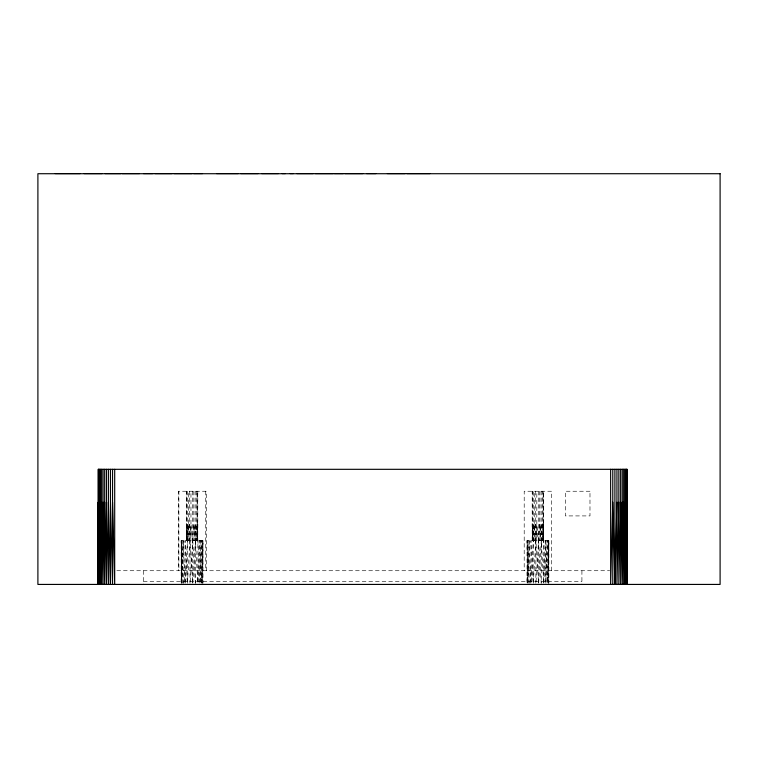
<?xml version="1.0" encoding="UTF-8"?>
<svg xmlns="http://www.w3.org/2000/svg" width="758" height="758" viewBox="0 0 758 758"><rect width="100%" height="100%" fill="white"/><g stroke="black" fill="none" stroke-linecap="round" stroke-linejoin="round"><path stroke-width="0.57" stroke-dasharray="3.79 2.84" d="M183.133 583.272L181.844 540.577L181.181 583.272L181.162 540.577L202.992 540.577L202.661 583.272L202.651 540.577L201.666 583.272L201.637 540.577L200.065 583.272L200.027 540.577L197.961 583.272L197.904 540.577L199.97 583.272M528.999 583.272L527.71 540.577L527.047 583.272L527.028 540.577L548.868 540.577L548.527 583.272L548.517 540.577L547.532 583.272L547.513 540.577L545.94 583.272L543.78 540.577M197.791 524.129L197.611 540.577L197.611 491.241M543.657 524.129L543.477 540.577L543.477 491.241M181.873 583.272L183.161 540.577L184.999 583.272L185.047 540.577L187.302 583.272M530.865 583.272L529.037 540.577L527.748 583.272L527.71 540.577M186.326 524.129L186.686 540.577L187.378 524.129L188.363 540.577L188.363 491.241M532.192 524.129L532.552 540.577L533.244 524.129L534.238 540.577L534.238 491.241M543.837 583.272L545.893 540.577L547.465 583.272M185.104 583.272L188.363 524.129L189.585 540.577L190.959 524.129L192.399 540.577L193.811 524.129L195.119 540.577L196.227 524.129M193.811 491.241L193.811 540.577L195.119 524.129L196.227 540.577L197.08 524.129M542.103 524.129L540.985 540.577L539.677 524.129L538.265 540.577L536.825 524.129L535.451 540.577L534.238 524.129L530.979 583.272L530.913 540.577L533.177 583.272L533.244 491.241M539.677 491.241L539.677 540.577L540.985 524.129L542.103 540.577L542.946 524.129M187.434 583.272L189.983 540.577L192.655 583.272L192.722 540.577L190.05 583.272M533.3 583.272L535.849 540.577L538.521 583.272L538.587 540.577L535.925 583.272M192.797 583.272L195.422 540.577L197.847 583.272M538.663 583.272L541.288 540.577L543.713 583.272L543.657 491.241M116.817 570.727L609.697 570.727M143.414 581.689L581.917 581.689M535.451 524.129L536.825 540.577L536.825 491.241M189.585 524.129L190.959 540.577L190.959 491.241M538.587 540.577L541.221 583.272L541.288 540.577M192.722 540.577L195.356 583.272M533.244 540.577L532.552 524.129L532.192 540.577L532.192 491.241M187.378 540.577L186.686 524.129L186.326 540.577L186.326 491.241M200.027 540.577L201.6 583.272M527.028 540.577L527.691 583.272M181.162 540.577L181.825 583.272L181.844 540.577M543.657 540.577L543.477 524.129L542.946 540.577L542.946 491.241M581.917 570.727L581.917 584.427M551.606 570.727L551.606 491.241L524.204 491.241L524.204 570.727M548.868 540.577L548.868 583.272M545.893 540.577L545.893 583.272M542.103 491.241L542.103 540.577M540.985 491.241L540.985 540.577M538.265 491.241L538.265 540.577M535.849 540.577L535.849 583.272M535.451 491.241L535.451 540.577M532.552 491.241L532.552 540.577M529.037 540.577L529.037 583.272M206.29 570.727L206.29 491.241L178.329 491.241L178.329 570.727M205.74 491.241L205.74 570.727M202.992 540.577L202.992 583.272M197.791 491.241L197.791 540.577L197.611 524.129L197.08 540.577L197.08 491.241M196.227 491.241L196.227 540.577M195.422 540.577L195.422 583.272M195.119 491.241L195.119 540.577M192.399 491.241L192.399 540.577M189.983 540.577L189.983 583.272M189.585 491.241L189.585 540.577M187.378 491.241L187.368 583.272M186.686 491.241L186.686 540.577M183.161 540.577L183.161 583.272M178.879 491.241L178.879 570.727M143.414 570.727L143.414 584.427M589.98 491.241L565.307 491.241L565.307 515.914L589.98 515.914L589.98 491.241"/><path stroke-width="1.14" d="M98.388 502.203L98.246 584.427L98.246 469.316L627.084 469.316L627.084 584.427L626.942 502.203M626.525 502.203L626.942 584.427L627.084 502.203M98.246 502.203L98.388 584.427L98.815 502.203M622.271 469.316L622.271 584.427L623.682 502.203L624.876 584.427L625.833 502.203L626.525 584.427L626.525 469.316M98.815 469.316L98.815 584.427L99.497 502.203L100.454 584.427L101.648 502.203L103.069 584.427L103.069 469.316M622.271 502.203L620.65 584.427L620.65 469.316M620.65 502.203L618.86 584.427L618.86 469.316M618.86 502.203L616.936 584.427L616.936 469.316M108.403 502.203L110.441 584.427L112.544 502.203L114.695 584.427L114.695 469.316M610.635 469.316L610.635 584.427L612.786 502.203L614.899 584.427L616.936 502.203M55.306 173.573L80.168 173.573M84.204 173.573L102.093 173.573M105.135 173.573L120.806 173.573M122.218 173.573L139.491 173.573M143.48 173.573L152.68 173.573M155.191 173.573L171.839 173.573M174.255 173.573L191.878 173.573M193.735 173.573L202.528 173.573M216.599 173.573L238.145 173.573M240.807 173.573L258.071 173.573M261.728 173.573L278.375 173.573M282.175 173.573L285.359 173.573M290.125 173.573L293.355 173.573M296.871 173.573L313.054 173.573M315.356 173.573L333.236 173.573M334.42 173.573L343.213 173.573M345.108 173.573L362.731 173.573M366.597 173.573L375.797 173.573M387.395 173.573L404.876 173.573M407.112 173.573L429.89 173.573M106.471 502.203L108.403 584.427L108.403 469.316M104.68 502.203L106.471 584.427L106.471 469.316M103.069 502.203L104.68 584.427L104.68 469.316M626.942 469.316L626.942 584.427M625.833 469.316L625.833 584.427M624.876 469.316L624.876 584.427M623.682 469.316L623.682 584.427M614.899 469.316L614.899 584.427M612.786 469.316L612.786 584.427M112.544 469.316L112.544 584.427M110.441 469.316L110.441 584.427M101.648 469.316L101.648 584.427M100.454 469.316L100.454 584.427M99.497 469.316L99.497 584.427M98.388 469.316L98.388 584.427M720.1 173.715L37.9 173.715L37.9 584.427L720.1 584.427L720.1 173.715"/></g></svg>
